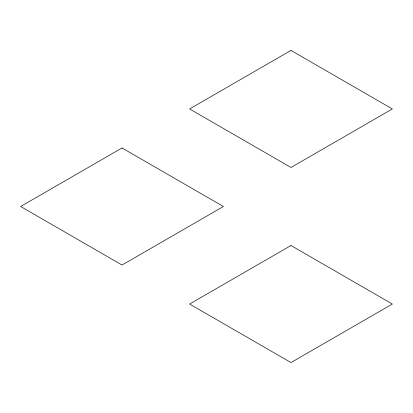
<?xml version="1.0" encoding="UTF-8"?>
<svg xmlns="http://www.w3.org/2000/svg" width="413" height="413" viewBox="0 0 413 413"><rect width="100%" height="100%" fill="white"/><g stroke="black" fill="none" stroke-linecap="round" stroke-linejoin="round"><path stroke-width="0.62" d="M122.021 147.973L20.65 206.5L122.021 265.027L223.397 206.5L122.021 147.973M290.979 50.427L189.603 108.955L290.979 167.482L392.35 108.955L290.979 50.427M290.979 245.518L189.603 304.045L290.979 362.573L392.35 304.045L290.979 245.518"/></g></svg>
